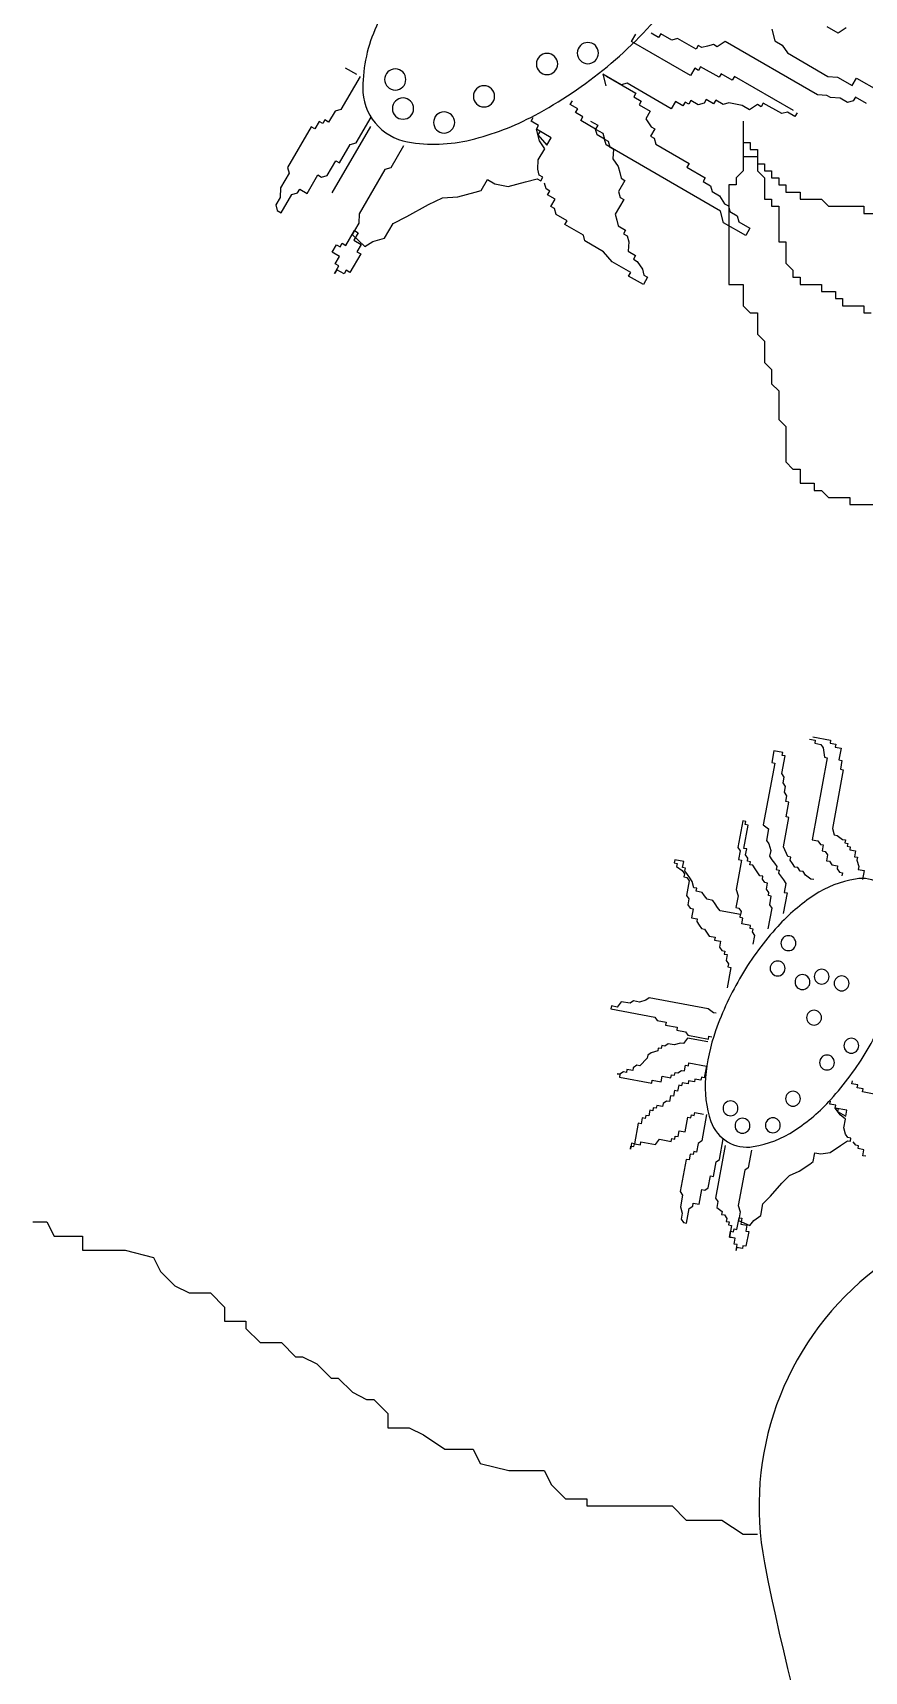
# Model space of a CAD drawing. Extents: x 839 to 4061, y 5103 to 8831.
# Drawn here: x 2584.7 to 2670.1, y 7635.2 to 7803.5 of the extents above; entities that cross this region are included whole.
import ezdxf

# ---------------------------------------------------------------- set-up
doc = ezdxf.new("R2010")
doc.units = 0
doc.header["$LTSCALE"] = 10
doc.header["$MEASUREMENT"] = 0
doc.layers.add('3', color=3, linetype='CONTINUOUS')

# ---------------------------------------------------------------- blocks, each defined once
blk = doc.blocks.new('A$C139035DF')
at = {"layer": '3', "color": 3}
for p, q in [((180.62, 289.61), (180.3, 288.41)), ((175.93, 282.85), (185.4, 288.33)), ((179.54, 287.97), (179, 287.16)), ((180.3, 288.41), (179.54, 287.97)), ((185.4, 288.33), (186.22, 287.8)), ((186.22, 287.8), (186.6, 288.02)), ((186.6, 288.02), (187.2, 287.86)), ((187.2, 287.86), (187.8, 287.7)), ((187.8, 287.7), (188.17, 287.92)), ((188.17, 287.92), (188.39, 287.54)), ((188.39, 287.54), (190.29, 288.63)), ((188.95, 284.83), (195.01, 288.34)), ((190.29, 288.63), (190.89, 288.47)), ((190.89, 288.47), (192.02, 289.13)), ((192.02, 289.13), (192.24, 288.75)), ((192.24, 288.75), (193, 289.19)), ((195.01, 288.34), (194.58, 289.09)), ((179, 287.16), (174.84, 284.74)), ((171.9, 284.56), (169.63, 283.25)), ((172.34, 283.81), (171.9, 284.56)), ((173.86, 284.68), (172.34, 283.81)), ((174.84, 284.74), (173.86, 284.68)), ((178.39, 281.23), (184.45, 284.74)), ((184.45, 284.74), (184.67, 284.37)), ((184.67, 284.37), (185.8, 285.02)), ((185.8, 285.02), (186.02, 284.65)), ((186.02, 284.65), (187.92, 285.74)), ((187.92, 285.74), (188.14, 285.36)), ((188.14, 285.36), (188.51, 285.58)), ((188.51, 285.58), (188.95, 284.83)), ((224.41, 285.63), (223.27, 284.97)), ((174.58, 282.57), (174.96, 282.79)), ((174.96, 282.79), (175.93, 282.85)), ((170.89, 281.95), (172.02, 282.61)), ((172.02, 282.61), (172.24, 282.23)), ((172.24, 282.23), (172.84, 282.07)), ((172.84, 282.07), (173.6, 282.51)), ((173.6, 282.51), (174.58, 282.57)), ((200.54, 281.42), (201.3, 281.86)), ((200.76, 281.04), (200.54, 281.42)), ((201.3, 281.86), (201.08, 282.24)), ((183.55, 280.16), (183.55, 277.97)), ((183.55, 279.43), (183.55, 275.05)), ((199.24, 280.16), (198.49, 279.72)), ((198.49, 279.72), (198.7, 279.34)), ((198.7, 279.34), (200.22, 280.22)), ((200, 280.6), (200.76, 281.04)), ((200.22, 280.22), (200, 280.6)), ((221.83, 279.59), (225.78, 272.77)), ((182.82, 277.97), (182.82, 277.24)), ((183.55, 277.97), (182.82, 277.97)), ((197.95, 278.91), (197.79, 278.31)), ((197.79, 278.31), (198.55, 278.75)), ((198.7, 279.34), (197.95, 278.91)), ((198.55, 278.75), (198.7, 279.34)), ((203.27, 278.45), (204.79, 279.33)), ((203.71, 277.69), (203.27, 278.45)), ((204.63, 278.73), (203.71, 277.69)), ((204.79, 279.33), (204.41, 279.11)), ((204.41, 279.11), (204.63, 278.73)), ((182.09, 277.24), (182.09, 275.78)), ((182.82, 277.24), (182.09, 277.24)), ((182.09, 276.51), (182.09, 275.05)), ((183.55, 276.51), (182.09, 276.51)), ((180.63, 275.05), (180.63, 274.32)), ((181.36, 275.05), (180.63, 275.05)), ((181.36, 275.78), (181.36, 275.05)), ((182.09, 275.78), (181.36, 275.78)), ((182.09, 275.05), (181.36, 274.32)), ((183.55, 275.05), (184.28, 274.32)), ((177.71, 272.86), (177.71, 272.13)), ((179.17, 272.86), (177.71, 272.86)), ((179.17, 273.59), (179.17, 272.86)), ((179.9, 273.59), (179.17, 273.59)), ((179.9, 274.32), (179.9, 273.59)), ((180.63, 274.32), (179.9, 274.32)), ((181.36, 274.32), (181.36, 272.13)), ((184.28, 274.32), (184.28, 273.59)), ((184.28, 273.59), (185.01, 273.59)), ((185.01, 273.59), (185.01, 263.38)), ((171.15, 271.4), (171.15, 270.67)), ((174.8, 271.4), (171.15, 271.4)), ((175.52, 272.13), (174.8, 271.4)), ((177.71, 272.13), (175.52, 272.13)), ((179.9, 271.4), (179.9, 267.75)), ((180.63, 271.4), (179.9, 271.4)), ((180.63, 272.13), (180.63, 271.4)), ((181.36, 272.13), (180.63, 272.13)), ((171.15, 270.67), (169.69, 270.67)), ((179.17, 267.75), (179.17, 265.57)), ((179.9, 267.75), (179.17, 267.75)), ((179.17, 265.57), (178.44, 264.84)), ((178.44, 264.84), (178.44, 264.11)), ((174.07, 262.65), (174.07, 261.92)), ((175.52, 262.65), (174.07, 262.65)), ((175.52, 263.38), (175.52, 262.65)), ((177.71, 263.38), (175.52, 263.38)), ((177.71, 264.11), (177.71, 263.38)), ((178.44, 264.11), (177.71, 264.11)), ((183.55, 263.38), (183.55, 261.19)), ((185.01, 263.38), (183.55, 263.38)), ((171.15, 261.19), (171.15, 260.46)), ((173.34, 261.19), (171.15, 261.19)), ((173.34, 261.92), (173.34, 261.19)), ((174.07, 261.92), (173.34, 261.92)), ((183.55, 261.19), (182.82, 260.46)), ((171.15, 260.46), (170.42, 260.46)), ((182.09, 260.46), (182.09, 258.27)), ((182.82, 260.46), (182.09, 260.46)), ((182.09, 258.27), (181.36, 257.54)), ((181.36, 257.54), (181.36, 255.35)), ((181.36, 255.35), (180.63, 254.62)), ((180.63, 254.62), (180.63, 253.16)), ((180.63, 253.16), (179.9, 252.43)), ((179.9, 252.43), (179.9, 249.51)), ((179.9, 249.51), (179.17, 248.79)), ((179.17, 248.79), (179.17, 245.14)), ((177.71, 244.41), (177.71, 242.95)), ((178.44, 244.41), (177.71, 244.41)), ((179.17, 245.14), (178.44, 244.41)), ((176.25, 242.95), (176.25, 242.22)), ((177.71, 242.95), (176.25, 242.95)), ((172.61, 240.76), (164.58, 240.76)), ((172.61, 241.49), (172.61, 240.76)), ((174.8, 241.49), (172.61, 241.49)), ((175.52, 242.22), (174.8, 241.49)), ((176.25, 242.22), (175.52, 242.22)), ((174.09, 215.85), (173.48, 215.73)), ((173.48, 215.73), (173.71, 214.53)), ((174.63, 216.26), (174.03, 216.15)), ((174.03, 216.15), (174.09, 215.85)), ((176.38, 216.89), (174.58, 216.56)), ((174.58, 216.56), (174.63, 216.26)), ((173.71, 214.53), (173.4, 214.47)), ((173.4, 214.47), (173.57, 213.57)), ((173.57, 213.57), (173.27, 213.51)), ((173.27, 213.51), (174.39, 207.49)), ((174.39, 207.49), (174.2, 206.83)), ((172.86, 205.65), (172.56, 205.59)), ((172.56, 205.59), (172.61, 205.29)), ((173.1, 206), (172.8, 205.95)), ((172.8, 205.95), (172.86, 205.65)), ((173.35, 206.36), (173.05, 206.3)), ((173.05, 206.3), (173.1, 206)), ((173.89, 206.77), (173.35, 206.36)), ((174.2, 206.83), (173.89, 206.77)), ((171.87, 204.22), (171.68, 203.56)), ((172.12, 204.57), (171.82, 204.52)), ((171.82, 204.52), (171.87, 204.22)), ((172.61, 205.29), (172.01, 205.18)), ((172.01, 205.18), (172.12, 204.57)), ((171.74, 203.26), (171.14, 203.15)), ((171.14, 203.15), (171.3, 202.24)), ((171.68, 203.56), (171.74, 203.26)), ((183.87, 198.33), (183.81, 198.64)), ((182.53, 197.15), (182.83, 197.21)), ((182.59, 196.85), (182.53, 197.15)), ((182.78, 197.51), (183.68, 197.68)), ((182.83, 197.21), (182.78, 197.51)), ((183.57, 198.28), (183.87, 198.33)), ((183.68, 197.68), (183.57, 198.28)), ((182.34, 196.49), (182.59, 196.85)), ((182.51, 195.59), (182.34, 196.49)), ((187.32, 183.08), (187.54, 181.87)), ((187.54, 181.87), (187.84, 181.93)), ((187.84, 181.93), (187.9, 181.63)), ((170.09, 180.2), (171.29, 180.42)), ((171.24, 180.73), (171.84, 180.84)), ((171.29, 180.42), (171.24, 180.73)), ((171.78, 181.14), (172.38, 181.25)), ((171.84, 180.84), (171.78, 181.14)), ((172.38, 181.25), (172.33, 181.55)), ((187.9, 181.63), (188.5, 181.74)), ((188.5, 181.74), (188.56, 181.44)), ((188.56, 181.44), (189.16, 181.55)), ((189.16, 181.55), (189.21, 181.25)), ((189.21, 181.25), (189.82, 181.36)), ((189.82, 181.36), (189.87, 181.06)), ((189.87, 181.06), (190.17, 181.11)), ((190.17, 181.11), (190.28, 180.51)), ((190.28, 180.51), (190.59, 180.57)), ((190.59, 180.57), (190.7, 179.97)), ((172.89, 178.54), (174.09, 178.76)), ((173, 177.94), (172.89, 178.54)), ((174.09, 178.76), (173.79, 178.71)), ((173.79, 178.71), (173.85, 178.4)), ((190.7, 179.97), (191, 180.02)), ((191, 180.02), (191.11, 179.42)), ((191.11, 179.42), (191.41, 179.47)), ((191.41, 179.47), (191.77, 179.23)), ((191.77, 179.23), (191.82, 178.93)), ((191.82, 178.93), (192.43, 179.04)), ((192.43, 179.04), (192.48, 178.74)), ((192.48, 178.74), (192.78, 178.79)), ((192.78, 178.79), (192.84, 178.49)), ((192.84, 178.49), (193.14, 178.55)), ((193.14, 178.55), (193.25, 177.95)), ((173.85, 178.4), (173, 177.94)), ((188.51, 178.31), (187.61, 178.15)), ((188.57, 178.01), (188.51, 178.31)), ((188.87, 178.07), (188.57, 178.01)), ((188.92, 177.77), (188.87, 178.07)), ((189.22, 177.82), (188.92, 177.77)), ((189.5, 176.32), (189.22, 177.82)), ((193.25, 177.95), (193.55, 178)), ((193.55, 178), (193.61, 177.7)), ((193.61, 177.7), (193.91, 177.76)), ((193.91, 177.76), (194.02, 177.15)), ((194.02, 177.15), (194.32, 177.21)), ((194.32, 177.21), (194.71, 175.1)), ((190.11, 176.43), (189.5, 176.32)), ((190.22, 175.83), (190.11, 176.43)), ((190.52, 175.88), (190.22, 175.83)), ((190.57, 175.58), (190.52, 175.88)), ((190.88, 175.64), (190.57, 175.58)), ((190.93, 175.33), (190.88, 175.64)), ((192.14, 175.56), (190.93, 175.33)), ((192.55, 175.01), (192.14, 175.56)), ((194.06, 175.29), (192.55, 175.01)), ((194.11, 174.99), (194.06, 175.29)), ((194.71, 175.1), (194.11, 174.99)), ((194.71, 175.1), (195.02, 175.15)), ((194.77, 174.8), (194.71, 175.1)), ((195.02, 175.15), (195.13, 174.55)), ((185.4, 174.93), (186.4, 169.51)), ((195.07, 174.85), (194.77, 174.8)), ((195.13, 174.55), (195.07, 174.85)), ((186.27, 168.55), (185.72, 168.14)), ((186.4, 169.51), (186.15, 169.15)), ((186.15, 169.15), (186.27, 168.55)), ((185.04, 166.76), (184.74, 166.71)), ((184.74, 166.71), (184.96, 165.5)), ((185.28, 167.12), (184.98, 167.07)), ((184.98, 167.07), (185.04, 166.76)), ((185.47, 167.78), (185.23, 167.42)), ((185.23, 167.42), (185.28, 167.12)), ((185.78, 167.84), (185.47, 167.78)), ((185.72, 168.14), (185.78, 167.84)), ((184.96, 165.5), (184.66, 165.45))]:
    blk.add_line(p, q, dxfattribs=at)
for points in [[(211.22, 302.28, -0.049822), (217.52, 295.9, -0.06364), (221.21, 289.92, -0.103576), (222.62, 283.59, -0.178002), (221.34, 279.96, -0.178002), (218.01, 278.02, -0.103576), (211.53, 278.23, -0.06364), (204.97, 280.74, -0.049822), (197.53, 285.74, -0.049822), (191.23, 292.12, -0.06364), (187.53, 298.1, -0.103576), (186.12, 304.43, -0.178002), (187.41, 308.07, -0.178002), (190.74, 310, -0.103576), (197.22, 309.79, -0.06364), (203.78, 307.28, -0.049822)], [(183.72, 192.39, -0.049822), (186.38, 186.7, -0.06364), (187.41, 181.89, -0.103576), (186.86, 177.38, -0.178002), (185.16, 175.29, -0.178002), (182.51, 174.8, -0.103576), (178.28, 176.45, -0.06364), (174.54, 179.65, -0.049822), (170.81, 184.7, -0.049822), (168.15, 190.38, -0.06364), (167.12, 195.2, -0.103576), (167.68, 199.7, -0.178002), (169.38, 201.8, -0.178002), (172.03, 202.29, -0.103576), (176.25, 200.63, -0.06364), (179.99, 197.43, -0.049822)]]:
    blk.add_lwpolyline(points, format="xyb", close=True, dxfattribs=at)
for points in [[(172.96, 289.73), (173.78, 289.19), (174.91, 289.85)], [(178.01, 281.01), (178.23, 280.64), (178.98, 281.07), (179.58, 280.92), (181.48, 282.01), (181.7, 281.63), (182.07, 281.85), (182.89, 281.31), (183.65, 281.75), (185.01, 282.03), (185.6, 281.87), (186.36, 282.31), (186.58, 281.93), (187.34, 282.37), (187.56, 281.99), (188.16, 281.83), (188.91, 282.27), (189.13, 281.89), (189.51, 282.11), (189.73, 281.73), (190.49, 282.17), (190.93, 281.42), (195.47, 284.05), (196.07, 283.89), (197.97, 284.99), (197.65, 283.79)], [(197.59, 284.77), (194.56, 283.01), (194.78, 282.63), (194.02, 282.19), (194.24, 281.82), (193.1, 281.16), (193.54, 280.4), (193, 279.58), (192.62, 279.36), (193.06, 278.61), (192.68, 278.39), (192.52, 277.79), (189.11, 275.81), (189.33, 275.43), (187.44, 274.34), (187.66, 273.96), (186.9, 273.52), (186.74, 272.92), (185.98, 272.48), (185.45, 271.66), (185.07, 271.45), (184.91, 270.85), (184.15, 270.41), (183.99, 269.81), (182.85, 269.15), (183.29, 268.39), (185.57, 269.71), (185.89, 270.91), (197.63, 277.71), (197.79, 278.31), (197.41, 278.09), (197.25, 277.49), (196.87, 277.27), (196.93, 276.29), (196.39, 275.48), (196.23, 274.88), (196.07, 274.28), (195.69, 274.06), (196.35, 272.92), (196.19, 272.32), (195.81, 272.11), (196.69, 270.59), (196.53, 269.99), (196.37, 269.39), (195.62, 268.95), (195.84, 268.58), (195.46, 268.36), (195.3, 267.76), (195.36, 266.78), (194.6, 266.34), (194.82, 265.96), (194.44, 265.74), (193.9, 264.93), (193.74, 264.33), (193.36, 264.11), (193.8, 263.35), (195.32, 264.23), (195.1, 264.61), (196.99, 265.71), (197.91, 266.74), (199.8, 267.84), (199.96, 268.44), (201.86, 269.53), (201.64, 269.91), (202.77, 270.57), (202.93, 271.17), (203.31, 271.39), (202.87, 272.15), (203.63, 272.59), (203.41, 272.96), (203.79, 273.18), (203.95, 273.78)], [(222.89, 284.75), (224.86, 281.34), (225.46, 281.18), (226.12, 280.05), (226.5, 280.27), (226.72, 279.89), (227.1, 280.11), (227.54, 279.35), (227.92, 279.57), (230.33, 275.4), (230.17, 274.8), (231.05, 273.29), (231.11, 272.31), (231.55, 271.55), (231.39, 270.96), (231.01, 270.74), (229.91, 272.63), (229.31, 272.79), (229.09, 273.17), (228.34, 272.73), (227.24, 274.62), (226.86, 274.4), (226.26, 274.56), (225.38, 276.08), (225.01, 275.86), (223.91, 277.75), (223.31, 277.91), (221.77, 280.56)], [(218.42, 277.61), (219.74, 275.34), (220.34, 275.18), (222.97, 270.64), (223.03, 269.66), (223.47, 268.9), (223.09, 268.68), (223.53, 267.92), (222.77, 267.48), (223.21, 266.73), (222.83, 266.51), (223.93, 264.61), (224.31, 264.83), (224.53, 264.45), (225.29, 264.89), (225.51, 264.51), (225.07, 265.27), (225.45, 265.49), (225.01, 266.25), (225.76, 266.69), (225.33, 267.45), (224.95, 267.23), (224.73, 267.6), (224.35, 267.39), (223.47, 268.9), (223.69, 268.52), (222.39, 267.27), (221.58, 267.8), (220.38, 268.12), (219.5, 269.64), (218.09, 270.34), (215.85, 271.57), (214.44, 272.27), (212.86, 272.37), (211.07, 272.85), (210.47, 273.01), (209.81, 274.14), (209.05, 273.7), (207.7, 273.42), (205.9, 273.9), (204.71, 274.22), (204.33, 274), (204.11, 274.38), (204.49, 274.6), (204.65, 275.2), (204.59, 276.17), (203.93, 277.31), (204.47, 278.13), (204.79, 279.33), (204.57, 279.7), (205.32, 280.14), (205.1, 280.52)], [(176.74, 216.65), (176.14, 216.54), (176.19, 216.24), (175.59, 216.12), (175.35, 215.77), (175.21, 214.81), (174.91, 214.75), (176.47, 206.31), (175.87, 206.2), (175.62, 205.85), (175.32, 205.79), (175.43, 205.19), (175.13, 205.13), (174.89, 204.77), (175, 204.17), (174.7, 204.12), (174.45, 203.76), (173.85, 203.65), (173.91, 203.35), (173.66, 202.99), (173.36, 202.93), (173.41, 202.63)], [(176.29, 202.23), (176.59, 202.29), (177.14, 202.7), (177.39, 203.06), (177.69, 203.11), (177.93, 203.47), (178.24, 203.52), (178.48, 203.88), (178.73, 204.24), (178.67, 204.54), (178.97, 204.6), (179.41, 205.61), (178.85, 208.62), (179.15, 208.68), (178.87, 210.19), (179.17, 210.24), (179.06, 210.85), (179.31, 211.2), (179.2, 211.8), (179.44, 212.16), (179.33, 212.76), (179.58, 213.12), (179.24, 214.93), (179.54, 214.99), (179.49, 215.29), (180.39, 215.45), (180.61, 214.25), (180.31, 214.19), (181.48, 207.87), (180.94, 207.45), (181.16, 206.25), (180.91, 205.89), (180.72, 205.23), (180.84, 204.63), (180.59, 204.27), (180.34, 203.91), (180.1, 203.56), (180.15, 203.26), (179.85, 203.2), (179.91, 202.9), (179.42, 202.19), (179.17, 201.83), (179.34, 200.92), (179.04, 200.87), (179.43, 198.76)], [(180.97, 197.17), (180.58, 199.28), (180.82, 199.64), (180.66, 200.54), (180.96, 200.6), (180.9, 200.9), (181.15, 201.26), (181.04, 201.86), (181.34, 201.92), (181.58, 202.27), (181.53, 202.58), (181.83, 202.63), (182.32, 203.35), (182.57, 203.7), (182.87, 203.76), (182.81, 204.06), (183.11, 204.12), (183.06, 204.42), (183.3, 204.77), (183.19, 205.38), (183.49, 205.43), (183.05, 207.84), (183.35, 207.9), (183.29, 208.2), (183.59, 208.26), (184.09, 205.54), (183.85, 205.19), (184.02, 204.28), (183.71, 204.23), (184.27, 201.21), (184.08, 200.56), (184.31, 199.35), (184, 199.29), (183.76, 198.94), (183.81, 198.64), (185.92, 199.03), (186.17, 199.38), (186.41, 199.74), (186.66, 200.1), (187.26, 200.21), (187.51, 200.57), (187.75, 200.92), (188.36, 201.03), (188.3, 201.34), (188.6, 201.39), (188.79, 202.05), (189.04, 202.41), (189.28, 202.76), (189.53, 203.12), (189.47, 203.42), (189.77, 203.48), (189.66, 204.08), (190.57, 204.25), (190.62, 203.95), (190.32, 203.89), (190.38, 203.59), (189.83, 203.18), (189.58, 202.82), (189.64, 202.52), (189.34, 202.46), (189.09, 202.11), (189.37, 200.6), (189.13, 200.24), (189.24, 199.64), (188.99, 199.28), (188.69, 199.23), (188.86, 198.32), (188.26, 198.21), (188.31, 197.91), (188.07, 197.55), (187.82, 197.2), (187.52, 197.14), (187.03, 196.43), (186.43, 196.31), (186.48, 196.01), (185.88, 195.9), (185.99, 195.3), (185.74, 194.94), (185.44, 194.89), (185.5, 194.58), (185.2, 194.53), (185.31, 193.93), (185.06, 193.57), (185.12, 193.27), (184.82, 193.21), (185.21, 191.1)], [(186.31, 188.5), (186.61, 188.56), (187.16, 188.97), (193.19, 190.09), (193.54, 189.84), (194.2, 189.65), (194.81, 189.76), (195.16, 189.52), (196.07, 189.68), (196.48, 189.14), (197.08, 189.25), (197.14, 188.95), (192.62, 188.11), (192.37, 187.75), (191.47, 187.59), (191.52, 187.29), (190.32, 187.06), (190.37, 186.76), (189.47, 186.59), (189.23, 186.24), (187.12, 185.85), (187.06, 186.15), (186.76, 186.09)], [(187.17, 185.55), (189.28, 185.94), (189.69, 185.39), (190, 185.44), (190.65, 185.25), (191.26, 185.37), (191.61, 185.12), (191.91, 185.18), (191.97, 184.88), (192.27, 184.93), (192.33, 184.63), (192.99, 184.44), (193.34, 184.19), (193.4, 183.89), (194.17, 183.1), (194.47, 183.16), (194.83, 182.91), (194.88, 182.61), (195.49, 182.72), (195.54, 182.42), (195.84, 182.48), (196.2, 182.23), (196.5, 182.29), (196.2, 182.23), (196.26, 181.93), (192.94, 181.32), (192.89, 181.62), (191.98, 181.45), (191.87, 182.05), (190.97, 181.88), (190.91, 182.19), (190.61, 182.13), (190.55, 182.43), (190.25, 182.38), (189.89, 182.62), (189.59, 182.57), (189.48, 183.17), (189.18, 183.11), (189.12, 183.41), (187.32, 183.08)], [(170.96, 173.82), (171.26, 173.87), (171.15, 174.48), (171.75, 174.59), (171.69, 174.89), (171.99, 174.95), (172.24, 175.3)], [(182.68, 174.43), (183.02, 172.62), (183.38, 172.38), (184.05, 168.76), (183.86, 168.1), (183.97, 167.5), (183.67, 167.44), (183.78, 166.84), (183.17, 166.73), (183.29, 166.13), (182.98, 166.07), (183.26, 164.57), (183.57, 164.62), (183.62, 164.32), (184.22, 164.43), (184.28, 164.13), (184.17, 164.73), (184.47, 164.79), (184.36, 165.39), (184.96, 165.5), (184.85, 166.11), (184.55, 166.05), (184.49, 166.35), (184.19, 166.3), (183.97, 167.5), (184.02, 167.2), (182.87, 166.68), (182.46, 167.22), (181.75, 167.71), (181.52, 168.92), (180.75, 169.71), (179.57, 171.05), (178.8, 171.84), (177.79, 172.28), (176.71, 173.01), (176.36, 173.26), (176.19, 174.16), (175.59, 174.05), (174.63, 174.19), (173.56, 174.92), (172.84, 175.41), (172.54, 175.36), (172.48, 175.66), (172.79, 175.72), (173.03, 176.07), (173.22, 176.73), (173.05, 177.63), (173.6, 178.05), (174.09, 178.76), (174.04, 179.06), (174.64, 179.17), (174.58, 179.48)], [(187.31, 178.09), (187.81, 175.38), (188.16, 175.13), (188.33, 174.23), (188.63, 174.29), (188.69, 173.98), (188.99, 174.04), (189.1, 173.44), (189.4, 173.49), (190.02, 170.18), (189.77, 169.82), (189.99, 168.62), (189.8, 167.96), (189.92, 167.35), (189.67, 167), (189.37, 166.94), (189.09, 168.45), (188.73, 168.69), (188.68, 169), (188.07, 168.88), (187.8, 170.39), (187.49, 170.33), (187.14, 170.58), (186.91, 171.79), (186.61, 171.73), (186.33, 173.24), (185.98, 173.48), (185.59, 175.59)], [(256.5, 167.07), (255.05, 167.07), (254.32, 165.61), (251.4, 165.61), (251.4, 164.15), (247.03, 164.15), (244.11, 163.42), (243.38, 161.96), (241.92, 160.5), (240.46, 159.77), (238.27, 159.77), (236.81, 158.31), (236.81, 156.86), (234.62, 156.86), (234.62, 156.13), (233.16, 154.67), (230.97, 154.67), (229.52, 153.21), (228.79, 153.21), (227.33, 152.48), (225.87, 151.02), (225.14, 151.02), (223.68, 149.56), (222.22, 148.83), (221.49, 148.83), (220.03, 147.37), (220.03, 145.91), (217.84, 145.91), (216.38, 145.18), (214.19, 143.72), (211.28, 143.72), (210.55, 142.26), (207.63, 141.53), (203.98, 141.53), (203.25, 140.07), (201.79, 138.62), (199.6, 138.62), (199.6, 137.89), (190.85, 137.89), (189.39, 136.43), (185.74, 136.43), (183.55, 134.97), (182.09, 134.97)]]:
    blk.add_lwpolyline(points, dxfattribs=at)
blk.add_lwpolyline([(139.77, 166.34, -0.59451), (181.36, 132.05, -0.061301), (163.12, 75.87, 1.493799)], format="xyb", dxfattribs=at)
for centre, radius in [((199.5, 287.14), 1.09), ((203.69, 286.02), 1.09), ((219.28, 284.43), 1.09), ((210.17, 282.7), 1.09), ((214.26, 280.01), 1.09), ((218.48, 281.44), 1.09), ((178.9, 195.7), 0.766), ((180.01, 193.1), 0.766), ((173.44, 191.57), 0.766), ((175.49, 192.26), 0.766), ((177.46, 191.7), 0.766), ((176.27, 188.05), 0.766), ((172.44, 185.16), 0.766), ((174.94, 183.44), 0.766), ((178.43, 179.72), 0.766), ((184.85, 178.73), 0.766), ((180.5, 176.99), 0.766), ((183.62, 176.94), 0.766)]:
    blk.add_circle(centre, radius, dxfattribs=at)
blk = doc.blocks.new('A$C3C5F467C')
at = {"layer": '3', "color": 3, "xscale": -1}
blk.add_blockref('A$C139035DF', (370.26, 53.37), dxfattribs=at)

msp = doc.modelspace()

# ---------------------------------------------------------------- block references
at = {"layer": '3', "color": 3}
msp.add_blockref('A$C3C5F467C', (2470.96, 7460.89), dxfattribs=at)

doc.saveas('drawing.dxf')
